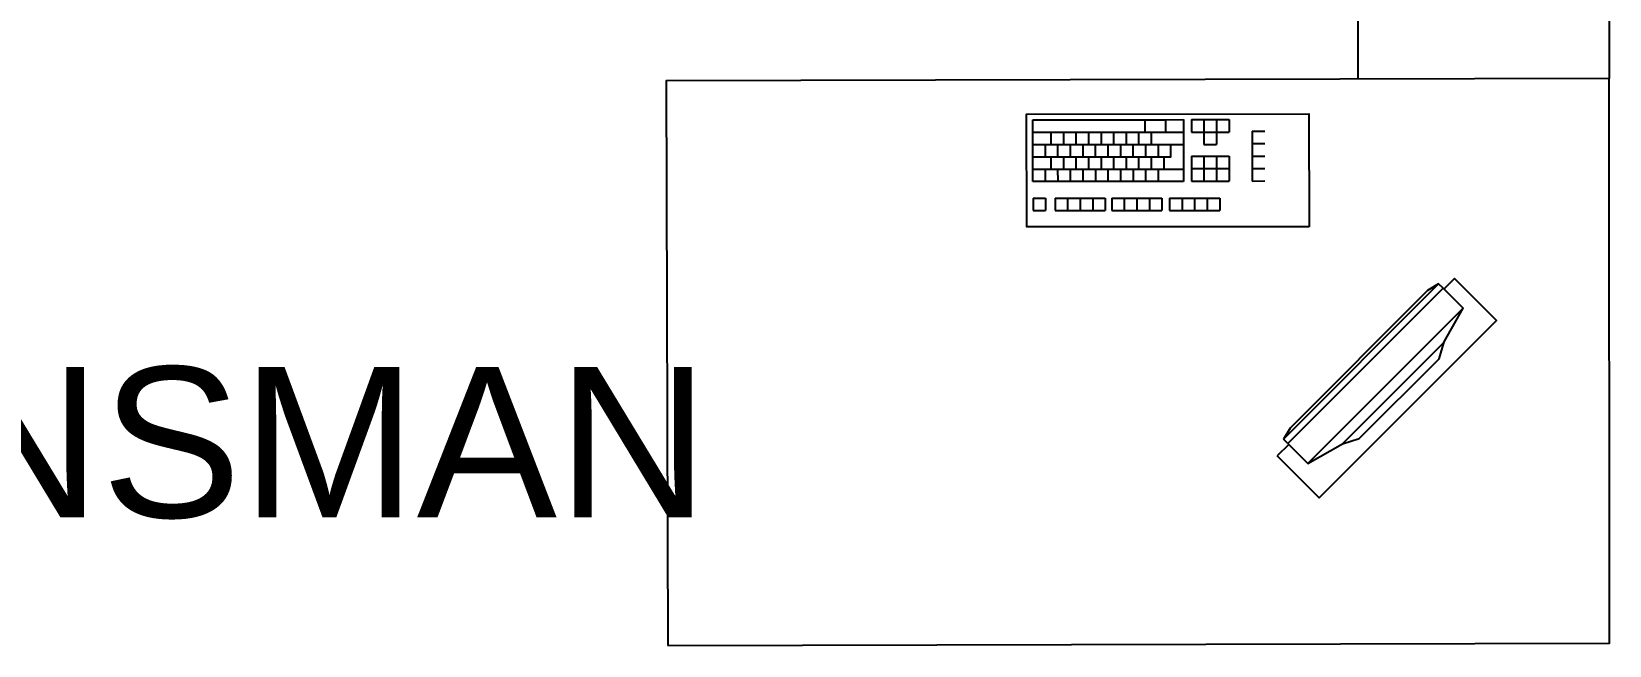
# Model space of a CAD drawing. Header units: centimetres. Extents: x 681015 to 688218, y 3995806 to 4004619.
# Drawn here: x 683536.4 to 683787.9, y 4003157.9 to 4003255.8 of the extents above; entities that cross this region are included whole.
import ezdxf

# ---------------------------------------------------------------- set-up
doc = ezdxf.new("R2010")
doc.units = ezdxf.units.CM
doc.header["$LTSCALE"] = 100
doc.header["$MEASUREMENT"] = 0
doc.layers.add('0 rölöve', color=7, linetype='Continuous', true_color=0xf1380e)
doc.layers.add('A-TEFRİŞ 2', color=35, linetype='Continuous')
doc.styles.get("Standard").update_dxf_attribs({"font": 'arial.ttf'})

msp = doc.modelspace()

# ---------------------------------------------------------------- linework, layer by layer
at = {"layer": 'A-TEFRİŞ 2'}
for p, q in [((683747.85, 4003248.32), (683747.79, 4003357.62)), ((683787.79, 4003357.64), (683787.85, 4003248.34))]:
    msp.add_line(p, q, dxfattribs=at)
for points in [[(683637.82, 4003157.95), (683787.91, 4003158.34), (683787.85, 4003248.34), (683637.58, 4003247.95), (683637.82, 4003157.95)], [(683696.02, 4003241.76), (683713.94, 4003241.77)], [(683696.02, 4003239.79), (683696.02, 4003241.76)], [(683713.94, 4003241.77), (683717.19, 4003241.77)], [(683713.94, 4003239.8), (683713.94, 4003241.76)], [(683717.19, 4003241.77), (683720.02, 4003241.78)], [(683717.19, 4003239.8), (683717.19, 4003241.77)], [(683720.02, 4003241.78), (683720.02, 4003239.8)], [(683721.29, 4003241.78), (683723.29, 4003241.78)], [(683721.29, 4003241.78), (683721.29, 4003239.8)], [(683723.29, 4003241.78), (683725.29, 4003241.78)], [(683723.29, 4003241.78), (683723.29, 4003239.81)], [(683725.29, 4003241.78), (683727.29, 4003241.78)], [(683725.29, 4003241.78), (683725.29, 4003239.81)], [(683727.29, 4003241.78), (683727.29, 4003239.81)], [(683696.02, 4003239.79), (683698.93, 4003239.79)], [(683696.02, 4003237.81), (683696.02, 4003239.79)], [(683698.93, 4003239.79), (683700.93, 4003239.79)], [(683698.93, 4003239.79), (683698.93, 4003239.79)], [(683698.93, 4003237.82), (683698.93, 4003239.79)], [(683700.93, 4003239.79), (683702.93, 4003239.79)], [(683700.93, 4003239.79), (683700.93, 4003239.79)], [(683700.93, 4003237.82), (683700.93, 4003239.79)], [(683702.93, 4003239.79), (683702.93, 4003239.8)], [(683702.93, 4003239.79), (683704.93, 4003239.79)], [(683702.93, 4003237.82), (683702.93, 4003239.79)], [(683704.93, 4003239.79), (683706.93, 4003239.8)], [(683704.93, 4003239.79), (683704.93, 4003239.8)], [(683704.93, 4003237.82), (683704.93, 4003239.79)], [(683706.93, 4003237.82), (683706.93, 4003239.8)], [(683706.93, 4003239.8), (683706.93, 4003239.8)], [(683706.93, 4003239.8), (683708.93, 4003239.8)], [(683708.93, 4003239.8), (683710.93, 4003239.8)], [(683708.93, 4003239.8), (683708.93, 4003239.8)], [(683708.93, 4003237.82), (683708.93, 4003239.8)], [(683710.93, 4003239.8), (683712.93, 4003239.8)], [(683710.93, 4003239.8), (683710.93, 4003239.8)], [(683710.93, 4003237.83), (683710.93, 4003239.8)], [(683712.93, 4003239.8), (683713.94, 4003239.8)], [(683712.93, 4003239.8), (683712.93, 4003239.8)], [(683712.93, 4003237.83), (683712.93, 4003239.8)], [(683713.94, 4003239.79), (683713.94, 4003239.8)], [(683713.94, 4003239.8), (683714.93, 4003239.8)], [(683714.93, 4003239.8), (683717.19, 4003239.8)], [(683714.93, 4003239.8), (683714.93, 4003239.8)], [(683714.93, 4003237.83), (683714.93, 4003239.8)], [(683717.19, 4003239.8), (683720.02, 4003239.8)], [(683717.19, 4003239.79), (683717.19, 4003239.8)], [(683720.02, 4003239.8), (683720.02, 4003237.83)], [(683721.29, 4003239.8), (683723.29, 4003239.81)], [(683723.29, 4003239.81), (683725.29, 4003239.81)], [(683723.29, 4003239.81), (683723.29, 4003237.83)], [(683725.29, 4003239.81), (683727.29, 4003239.81)], [(683725.29, 4003239.81), (683725.29, 4003237.83)], [(683730.97, 4003239.94), (683732.97, 4003239.94)], [(683730.97, 4003239.94), (683730.97, 4003237.97)], [(683696.02, 4003237.81), (683698.02, 4003237.82)], [(683696.02, 4003235.84), (683696.02, 4003237.81)], [(683698.02, 4003237.82), (683698.02, 4003237.85)], [(683698.02, 4003237.82), (683698.93, 4003237.82)], [(683698.02, 4003235.88), (683698.02, 4003237.82)], [(683698.93, 4003237.82), (683700.02, 4003237.82)], [(683700.02, 4003237.82), (683700.02, 4003237.86)], [(683700.02, 4003237.82), (683700.93, 4003237.82)], [(683700.02, 4003235.88), (683700.02, 4003237.82)], [(683700.93, 4003237.82), (683702.02, 4003237.82)], [(683702.02, 4003237.82), (683702.93, 4003237.82)], [(683702.03, 4003235.88), (683702.02, 4003237.82)], [(683702.93, 4003237.82), (683704.02, 4003237.82)], [(683704.02, 4003237.82), (683704.93, 4003237.82)], [(683704.02, 4003235.89), (683704.02, 4003237.82)], [(683704.93, 4003237.82), (683706.02, 4003237.82)], [(683706.02, 4003237.82), (683706.93, 4003237.82)], [(683706.02, 4003235.89), (683706.02, 4003237.82)], [(683706.93, 4003237.82), (683708.02, 4003237.82)], [(683708.02, 4003237.82), (683708.93, 4003237.82)], [(683708.02, 4003235.89), (683708.02, 4003237.82)], [(683708.93, 4003237.82), (683710.02, 4003237.82)], [(683710.02, 4003237.82), (683710.93, 4003237.82)], [(683710.02, 4003235.89), (683710.02, 4003237.82)], [(683710.93, 4003237.82), (683712.02, 4003237.82)], [(683712.02, 4003237.82), (683712.93, 4003237.83)], [(683712.02, 4003235.89), (683712.02, 4003237.82)], [(683712.93, 4003237.83), (683714.02, 4003237.83)], [(683714.02, 4003237.83), (683714.93, 4003237.83)], [(683714.02, 4003235.89), (683714.02, 4003237.83)], [(683714.93, 4003237.83), (683716.02, 4003237.83)], [(683716.02, 4003237.83), (683718.02, 4003237.83)], [(683716.03, 4003235.89), (683716.02, 4003237.83)], [(683718.02, 4003237.83), (683720.02, 4003237.83)], [(683718.02, 4003235.86), (683718.02, 4003237.83)], [(683720.02, 4003237.83), (683720.03, 4003233.88)], [(683723.29, 4003237.83), (683725.29, 4003237.83)], [(683730.97, 4003237.97), (683732.97, 4003237.97)], [(683730.97, 4003237.97), (683730.97, 4003235.99)], [(683696.03, 4003233.87), (683696.02, 4003235.84)], [(683696.02, 4003235.84), (683698.93, 4003235.84)], [(683696.03, 4003233.87), (683698.03, 4003233.87)], [(683696.03, 4003231.9), (683696.03, 4003233.87)], [(683698.03, 4003231.9), (683698.03, 4003233.87)], [(683698.03, 4003233.87), (683700.02, 4003233.87)], [(683698.93, 4003235.84), (683698.93, 4003235.88)], [(683698.93, 4003235.84), (683700.93, 4003235.85)], [(683698.93, 4003233.91), (683698.93, 4003235.84)], [(683700.02, 4003233.87), (683702.03, 4003233.87)], [(683700.03, 4003231.9), (683700.02, 4003233.87)], [(683700.93, 4003235.85), (683702.93, 4003235.85)], [(683700.93, 4003233.91), (683700.93, 4003235.85)], [(683702.03, 4003233.87), (683704.03, 4003233.87)], [(683702.03, 4003231.9), (683702.03, 4003233.87)], [(683702.93, 4003235.85), (683704.93, 4003235.85)], [(683702.93, 4003233.91), (683702.93, 4003235.85)], [(683704.03, 4003233.87), (683706.03, 4003233.88)], [(683704.03, 4003231.9), (683704.03, 4003233.87)], [(683704.93, 4003235.85), (683706.93, 4003235.85)], [(683704.93, 4003233.91), (683704.93, 4003235.85)], [(683706.03, 4003233.88), (683708.03, 4003233.88)], [(683706.03, 4003231.9), (683706.03, 4003233.88)], [(683706.93, 4003235.85), (683708.93, 4003235.85)], [(683706.93, 4003233.92), (683706.93, 4003235.85)], [(683708.03, 4003233.88), (683710.03, 4003233.88)], [(683708.03, 4003231.9), (683708.03, 4003233.88)], [(683708.93, 4003235.85), (683710.93, 4003235.85)], [(683708.93, 4003233.92), (683708.93, 4003235.85)], [(683710.03, 4003233.88), (683712.03, 4003233.88)], [(683710.03, 4003231.91), (683710.03, 4003233.88)], [(683710.93, 4003235.85), (683712.93, 4003235.85)], [(683710.93, 4003233.92), (683710.93, 4003235.85)], [(683712.03, 4003233.88), (683714.02, 4003233.88)], [(683712.03, 4003231.91), (683712.03, 4003233.88)], [(683712.93, 4003235.85), (683714.93, 4003235.85)], [(683712.93, 4003233.92), (683712.93, 4003235.85)], [(683714.02, 4003233.88), (683716.03, 4003233.88)], [(683714.03, 4003231.91), (683714.02, 4003233.88)], [(683714.93, 4003235.85), (683716.93, 4003235.86)], [(683714.93, 4003233.92), (683714.93, 4003235.85)], [(683716.03, 4003233.88), (683720.03, 4003233.88)], [(683716.03, 4003231.91), (683716.03, 4003233.88)], [(683716.93, 4003235.86), (683718.02, 4003235.86)], [(683716.93, 4003233.92), (683716.93, 4003235.86)], [(683718.02, 4003235.86), (683718.05, 4003235.86)], [(683720.03, 4003233.88), (683720.03, 4003231.91)], [(683721.29, 4003235.95), (683723.29, 4003235.95)], [(683721.29, 4003235.95), (683721.29, 4003233.97)], [(683721.29, 4003233.97), (683723.29, 4003233.97)], [(683721.29, 4003233.97), (683721.29, 4003232)], [(683723.29, 4003235.95), (683725.29, 4003235.95)], [(683723.29, 4003235.95), (683723.29, 4003233.97)], [(683723.29, 4003233.97), (683725.29, 4003233.98)], [(683723.29, 4003233.97), (683723.29, 4003232)], [(683725.29, 4003235.95), (683727.29, 4003235.95)], [(683725.29, 4003235.95), (683725.29, 4003233.98)], [(683725.29, 4003233.98), (683727.29, 4003233.98)], [(683725.29, 4003233.98), (683725.29, 4003232)], [(683727.29, 4003235.95), (683727.29, 4003233.98)], [(683727.29, 4003233.98), (683727.29, 4003232)], [(683730.97, 4003235.95), (683732.97, 4003235.95)], [(683730.97, 4003235.95), (683730.97, 4003233.98)], [(683730.97, 4003233.98), (683732.97, 4003233.98)], [(683730.97, 4003233.98), (683730.97, 4003232)], [(683698.03, 4003231.9), (683696.03, 4003231.9)], [(683700.03, 4003231.9), (683698.03, 4003231.9)], [(683702.03, 4003231.9), (683700.03, 4003231.9)], [(683704.03, 4003231.9), (683702.03, 4003231.9)], [(683706.03, 4003231.9), (683704.03, 4003231.9)], [(683708.03, 4003231.9), (683706.03, 4003231.9)], [(683710.03, 4003231.91), (683708.03, 4003231.9)], [(683712.03, 4003231.91), (683710.03, 4003231.91)], [(683714.03, 4003231.91), (683712.03, 4003231.91)], [(683716.03, 4003231.91), (683714.03, 4003231.91)], [(683720.03, 4003231.91), (683716.03, 4003231.91)], [(683721.29, 4003232), (683723.29, 4003232)], [(683723.29, 4003232), (683725.29, 4003232)], [(683725.29, 4003232), (683727.29, 4003232)], [(683730.97, 4003232), (683732.97, 4003232.01)], [(683696.05, 4003229.26), (683698.05, 4003229.27)], [(683696.05, 4003229.26), (683696.05, 4003227.29)], [(683698.05, 4003229.27), (683698.05, 4003227.29)], [(683699.55, 4003229.27), (683701.55, 4003229.27)], [(683699.55, 4003229.27), (683699.55, 4003227.29)], [(683701.55, 4003229.27), (683701.55, 4003227.3)], [(683701.55, 4003229.27), (683703.55, 4003229.27)], [(683703.55, 4003229.27), (683703.55, 4003227.3)], [(683703.55, 4003229.27), (683705.55, 4003229.27)], [(683705.55, 4003229.27), (683705.55, 4003227.3)], [(683705.55, 4003229.27), (683707.55, 4003229.27)], [(683707.55, 4003229.27), (683707.55, 4003227.3)], [(683708.58, 4003229.27), (683710.58, 4003229.27)], [(683708.58, 4003229.27), (683708.59, 4003227.3)], [(683710.58, 4003229.27), (683712.58, 4003229.27)], [(683710.58, 4003229.27), (683710.59, 4003227.3)], [(683712.58, 4003229.27), (683714.58, 4003229.28)], [(683712.58, 4003229.27), (683712.58, 4003227.3)], [(683714.58, 4003229.28), (683716.58, 4003229.28)], [(683714.58, 4003229.28), (683714.58, 4003227.3)], [(683716.58, 4003229.28), (683716.58, 4003227.3)], [(683717.8, 4003229.28), (683719.8, 4003229.28)], [(683717.8, 4003229.28), (683717.8, 4003227.3)], [(683719.8, 4003229.28), (683721.8, 4003229.28)], [(683719.8, 4003229.28), (683719.8, 4003227.31)], [(683721.8, 4003229.28), (683723.8, 4003229.28)], [(683721.8, 4003229.28), (683721.8, 4003227.31)], [(683723.8, 4003229.28), (683725.8, 4003229.28)], [(683723.8, 4003229.28), (683723.8, 4003227.31)], [(683725.8, 4003229.28), (683725.8, 4003227.31)], [(683696.05, 4003227.29), (683698.05, 4003227.29)], [(683699.55, 4003227.29), (683701.55, 4003227.3)], [(683701.55, 4003227.3), (683703.55, 4003227.3)], [(683703.55, 4003227.3), (683705.55, 4003227.3)], [(683705.55, 4003227.3), (683707.55, 4003227.3)], [(683708.59, 4003227.3), (683710.59, 4003227.3)], [(683710.59, 4003227.3), (683712.58, 4003227.3)], [(683712.58, 4003227.3), (683714.58, 4003227.3)], [(683714.58, 4003227.3), (683716.58, 4003227.3)], [(683717.8, 4003227.3), (683719.8, 4003227.31)], [(683719.8, 4003227.31), (683721.8, 4003227.31)], [(683721.8, 4003227.31), (683723.8, 4003227.31)], [(683723.8, 4003227.31), (683725.8, 4003227.31)], [(683761.52, 4003214.78), (683763.21, 4003216.47), (683769.92, 4003209.77), (683741.65, 4003181.47), (683734.94, 4003188.17)], [(683761.4, 4003214.9), (683760.69, 4003215.61), (683758.92, 4003214.55), (683737.01, 4003192.61), (683735.95, 4003190.84)], [(683760.69, 4003215.61), (683735.95, 4003190.84)], [(683736.66, 4003190.14), (683739.86, 4003186.94), (683745.34, 4003190.08), (683748.03, 4003190.94), (683760.75, 4003203.67), (683761.59, 4003206.35), (683764.59, 4003211.71), (683761.4, 4003214.9)], [(683736.66, 4003190.14), (683761.4, 4003214.9)], [(683764.59, 4003211.71), (683739.86, 4003186.94)], [(683745.34, 4003190.08), (683761.46, 4003206.22)], [(683761.46, 4003206.22), (683761.59, 4003206.35)], [(683748.03, 4003190.94), (683760.75, 4003203.67)], [(683736.79, 4003190.01), (683734.94, 4003188.17)], [(683736.66, 4003190.14), (683735.95, 4003190.84)]]:
    msp.add_lwpolyline(points, dxfattribs=at)
msp.add_lwpolyline([(683740.03, 4003224.69), (683695.03, 4003224.67), (683695.02, 4003242.66), (683740.02, 4003242.69)], close=True, dxfattribs=at)

# ---------------------------------------------------------------- texts
at = {"layer": '0 rölöve', "color": 252}
msp.add_text('FİNANSMAN', height=24, dxfattribs=at).set_placement((683446.96, 4003178.36))

doc.saveas('drawing.dxf')
